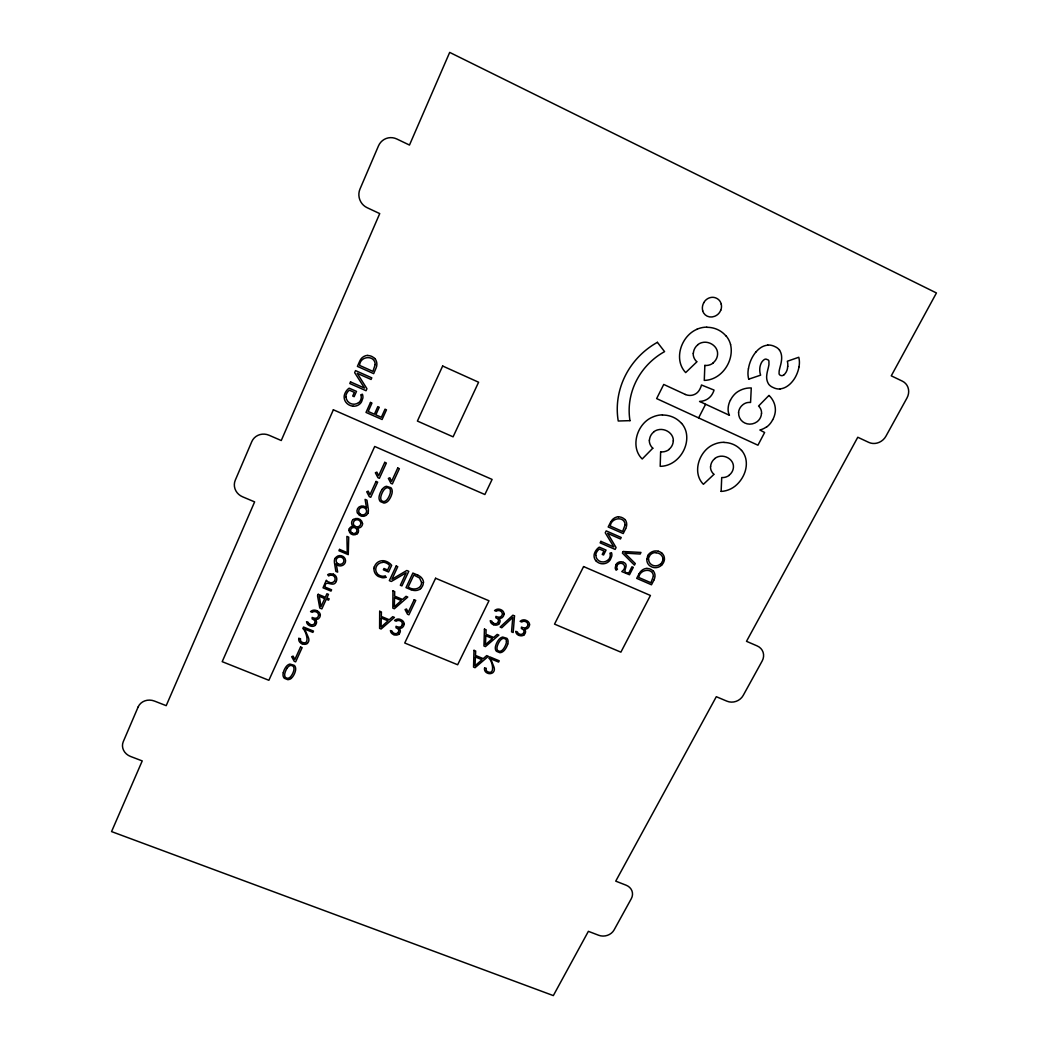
<?xml version="1.0" encoding="UTF-8"?>
<svg xmlns="http://www.w3.org/2000/svg" width="1048" height="1048" viewBox="0 0 1048 1048"><rect width="100%" height="100%" fill="white"/><g stroke="black" fill="none" stroke-linecap="round" stroke-linejoin="round"><path stroke-width="1.5" d="M660.633 451.806L660.188 466.321C677.06 466.281 690.082 447.627 686.034 431.658A23.659 22.48 -35.4 0 0 681.659 423.392M704.859 365.398L704.269 380.398C721.548 380.11 734.438 360.892 730.561 344.609M721.129 491.316L721.718 477.547A10.755 10.074 -35.6 0 0 729.185 475.347M374.346 567.073L374.647 566.234A10.952 10.362 2.4 0 1 375.25 565.003L375.485 564.623A8.947 8.463 2.6 0 1 376.874 562.972A8.515 8.057 2.6 0 1 383.45 560.706A8.96 8.476 2.6 0 1 385.651 561.178L386.529 561.505A13.362 12.615 2.6 0 1 389.738 563.379A11.03 10.428 2.5 0 1 391.651 565.37L388.572 571.985L383.371 569.798L383.987 568.488L387.603 570.007L389.673 565.553L388.677 564.492A10.349 9.773 2.6 0 0 385.926 562.841L384.446 562.37A6.38 6.039 2.6 0 0 382.992 562.226M615.87 564.964L615.241 567.964A5.541 5.201 -22.1 0 0 616.132 570.204L617.469 569.221A3.76 3.537 -22.1 0 1 616.774 567.61A3.55 3.341 -22.1 0 1 617.01 565.855M610.67 522.061L608.181 526.974L623.206 533.563L625.695 528.677M698.61 417.916L705.553 404.371M639.188 573.57L636.699 578.365L651.489 584.784L653.978 580.003M336.094 581.535C333.526 588.452 324.67 578.273 325.09 587.09L331.6 589.788L330.998 591.111L323.033 587.81L326.308 580.212A7.611 7.153 7.2 0 0 329.386 582.478M696.855 361.848L685.68 372.59C673.222 359.595 681.069 335.95 696.999 329.269M769.009 395.371L758.555 406.048A11.58 10.834 -41.1 0 1 760.769 409.152A10.493 9.812 -41.2 0 1 761.555 413.449M713.976 474.351L703.405 484.294C691.484 472.491 699.357 449.736 714.684 444.09A23.043 21.589 -35.8 0 1 723.958 442.308M783.799 374.896L783 375.394A2.803 2.607 -45.3 0 1 781.533 375.656L780.878 375.512A4.179 3.891 -45.4 0 1 780.236 375.236L779.882 374.988A2.685 2.502 -45.3 0 1 779.07 373.822L779.136 371.189A47.042 43.453 -45.4 0 1 779.856 367.9L780.393 365.831A35.815 33.654 -46.3 0 0 781.494 360.433A19.205 17.986 -46.4 0 0 781.428 354.997A13.467 12.602 -46.5 0 0 779.489 350.176M290.99 678.501L290.715 678.685A5.581 5.122 6.7 0 1 288.659 679.562A3.734 3.432 6.6 0 1 287.689 679.641L284.44 678.331A3.707 3.406 6.7 0 1 283.825 677.624A5.581 5.122 6.6 0 1 283.078 675.633L283.039 675.305A9.576 8.803 6.3 0 1 283.301 672.606M748.783 379.153L760.625 375.158A17.606 16.441 -45.6 0 1 759.761 369.119A14.41 13.454 -45.6 0 1 761.385 362.805A8.581 8.03 -45.7 0 1 763.9 359.857L764.503 359.451A2.987 2.803 -46.1 0 1 766.049 359.11L768.079 359.883A3.065 2.869 -46.1 0 1 768.918 360.984L768.957 364.56A55.164 52.177 -46 0 1 767.883 369.394L767.752 369.983A36.628 33.981 -45.2 0 0 766.782 374.935A14.24 13.27 -45 0 0 768.76 384.302A12.497 11.646 -45 0 0 773.162 387.511A14.462 13.48 -45.1 0 0 780.105 389.005M630.097 420.641L618.241 421.008A75.011 71.133 -40.2 0 1 657.397 342.329M357.381 528.022L357.735 528.048A4.362 4.153 7.3 0 0 359.49 527.799L360.158 527.511A4.349 4.14 7.3 0 0 361.324 526.607L361.796 526.004A6.013 5.725 7.5 0 0 362.281 525.048L362.372 524.799A4.389 4.179 7.3 0 0 362.595 523.332M398.856 628.224L399.563 628.302A4.336 4.061 -0.4 0 0 401.279 628.08L401.62 627.949A3.563 3.327 -0.5 0 0 402.524 627.411L403.441 626.285A6.065 5.672 -0.3 0 0 403.834 625.433L403.991 624.922A4.467 4.179 -0.4 0 0 404.096 623.94M315.029 619.381L315.749 619.46A4.389 4.087 6.8 0 0 317.478 619.224L317.806 619.106A3.603 3.354 6.8 0 0 318.71 618.556L319.627 617.429A6.131 5.712 7 0 0 320.007 616.565L320.151 616.067A4.506 4.205 6.9 0 0 320.243 615.071M484.621 667.969L486.259 668.31L486.141 669.174A3.655 3.393 -8.3 0 0 486.429 670.537L486.56 670.785A3.052 2.83 -8.2 0 0 487.307 671.624C496.123 675.921 491.905 659.703 488.931 658.341L489.678 656.847L499.228 660.803L498.599 662.074L490.687 658.799L493.765 666.528A26.069 24.13 -6.6 0 1 494.04 667.34A6.904 6.393 -8.1 0 1 494.329 669.947A4.926 4.572 -8.3 0 1 493.634 671.716L493.202 672.305A3.878 3.589 -8.3 0 1 492.691 672.79A5.057 4.677 -8.3 0 1 487.543 673.196A5.057 4.69 -8.3 0 1 484.556 667.956M298.85 638.389L300.527 638.743L300.449 639.621A3.747 3.471 6.8 0 0 300.789 641.009L300.933 641.271A3.131 2.895 6.8 0 0 301.732 642.123C311.282 646.524 305.505 629.809 302.846 628.564L303.54 627.045L313.483 631.092L312.88 632.389L304.667 629.036L308.138 636.935A26.685 24.641 8 0 1 308.453 637.76A7.061 6.537 6.9 0 1 308.859 640.42A5.044 4.664 6.8 0 1 308.217 642.228L307.811 642.83A3.969 3.668 6.7 0 1 307.3 643.328M658.301 551.261L658.734 551.392A10.65 9.956 -24.9 0 1 660.397 552.126L660.777 552.348A8.751 8.174 -25.1 0 1 662.113 553.383M333.264 574.225L330.055 573.754A5.62 5.279 7.1 0 0 327.657 574.71L328.731 575.968A3.812 3.589 7.1 0 1 330.461 575.221A3.603 3.393 7.1 0 1 332.334 575.365M411.117 589.775L406.008 587.627L412.873 573.046L417.995 575.208M685.392 394.467L663.738 384.446L656.638 398.594L757.94 445.204L764.621 432.51L759.879 430.007A19.296 18.052 -41.4 0 0 766.769 426.706M623.573 562.422C630.673 564.924 619.565 573.452 628.852 572.811L631.957 566.771L633.306 567.361L629.494 574.749L621.765 571.566A7.506 7.048 -21.9 0 0 624.254 568.723A4.074 3.825 -22.1 0 0 622.263 563.575A4.074 3.825 -22.1 0 0 616.866 565.802M315.016 619.42L315.265 619.617A3.956 3.681 6.8 0 1 316.313 621.071L316.417 621.359A3.524 3.275 6.8 0 1 316.548 622.564L316.339 623.495A5.567 5.175 6.9 0 1 315.972 624.254L315.71 624.66A4.074 3.786 6.8 0 1 315.252 625.171M336.945 564.571L336.277 563.863M398.829 628.263L399.078 628.459A3.917 3.655 -0.3 0 1 400.1 629.9L400.192 630.189A3.485 3.249 -0.3 0 1 400.31 631.381L400.074 632.311A5.502 5.135 -0.1 0 1 399.707 633.071L399.432 633.464A4.022 3.76 -0.2 0 1 398.974 633.975M652.786 448.23L642.214 458.985C629.769 447.038 637.04 423.248 652.825 416.986A24.039 22.86 -35.3 0 1 662.454 414.877M657.384 342.303L664.576 351.63A65.985 62.526 -40.1 0 0 629.979 420.667M366.459 507.887L365.778 507.153A5.423 5.175 7.6 0 0 357.342 513.022M385.874 577.304L385.271 575.811A6.223 5.882 2.5 0 1 383.083 576.243A6.105 5.764 2.5 0 1 382.088 576.204L380.699 575.889A8.987 8.502 2.6 0 1 379.625 575.457L378.629 574.894A6.38 6.026 2.6 0 1 377.542 573.976A7.415 7.008 2.5 0 1 383.005 562.383M336.212 563.889L337.679 572.143L335.845 571.383L334.522 563.13A15.183 14.358 6.2 0 1 334.377 560.85A6.629 6.262 7.1 0 1 335.059 558.296M366.525 507.861L365.084 499.372L366.944 500.171L368.228 508.634A15.353 14.659 8.7 0 1 368.346 510.979M673.353 440.907C673.628 433.151 664.838 427.859 657.79 429.85A10.716 10.192 -35.1 0 0 653.729 431.868M398.371 632.062A4.022 3.76 -0.1 0 0 398.594 631.564L398.712 631.066A2.594 2.424 -0.2 0 0 398.358 629.455A3.642 3.393 -0.2 0 0 397.441 628.538A7.231 6.747 0 0 0 396.039 627.791L396.052 626.285L396.72 626.56A7.257 6.786 -0.3 0 0 398.253 627.018A4.271 3.995 -0.3 0 0 399.773 627.058A3.013 2.817 -0.4 0 0 401.096 626.521L401.869 625.682A4.454 4.166 -0.3 0 0 402.157 625.119M398.489 632.127A3.301 3.092 -0.2 0 1 393.721 633.084A3.354 3.131 -0.2 0 1 392.135 631.197L390.406 630.569L390.747 631.905A4.677 4.362 -0.1 0 0 391.415 633.018A5.253 4.913 -0.2 0 0 392.397 633.922L392.987 634.289A6.799 6.353 -0.2 0 0 393.878 634.695M399.091 634.106A4.86 4.546 -0.2 0 1 393.917 634.63M404.227 623.94A5.397 5.044 -0.3 0 0 400.729 619.63A7.1 6.629 -0.3 0 0 399.917 619.276L399.078 619.106A5.279 4.939 -0.3 0 0 395.908 619.578L394.52 620.508L396.209 621.228A3.603 3.38 -0.3 0 1 397.808 620.547A3.865 3.616 -0.3 0 1 399.576 620.626A4.467 4.166 -0.3 0 1 400.323 620.901A3.694 3.458 -0.3 0 1 402.458 623.888M402.406 623.888A3.471 3.249 -0.3 0 1 402.144 625.119M385.887 577.304A7.598 7.179 2.5 0 1 382.834 577.749A7.663 7.244 2.5 0 1 382.009 577.671L378.524 576.518A8.829 8.345 2.6 0 1 376.415 574.985A8.62 8.148 2.6 0 1 374.018 568.736M373.94 568.527A8.829 8.345 2.6 0 1 374.254 566.85M420.68 588.74A8.96 8.463 -1.1 0 1 411.157 589.697M423.353 582.413A8.423 7.965 -1.1 0 1 420.523 588.57M417.969 575.287A9 8.502 -1.1 0 1 423.575 582.4M498.114 622.132A4.009 3.747 -9.1 0 0 498.35 621.634L498.481 621.136A2.581 2.41 -9.3 0 0 498.167 619.525A3.616 3.393 -9.2 0 0 497.263 618.595A7.192 6.733 -8.9 0 0 495.901 617.848L495.94 616.355L496.595 616.63A7.218 6.773 -9.7 0 0 498.114 617.089A4.258 3.982 -9.6 0 0 499.621 617.128A3 2.817 -9.6 0 0 500.944 616.591L501.73 615.752A4.428 4.153 -9.5 0 0 502.031 615.189A3.458 3.249 -9.6 0 0 502.32 613.958A3.681 3.458 -9.6 0 0 500.289 610.984A4.441 4.166 -9.5 0 0 499.569 610.696A3.851 3.603 -9.6 0 0 497.813 610.604A3.589 3.367 -9.6 0 0 496.202 611.285L494.538 610.565L495.953 609.648A5.253 4.926 -9.5 0 1 499.11 609.176L499.935 609.346A7.061 6.629 -9.5 0 1 500.761 609.635A5.371 5.044 -9.6 0 1 504.114 614.01M498.232 622.198A3.288 3.079 -9.2 0 1 493.477 623.154M493.451 623.193A3.341 3.131 -9.2 0 1 491.931 621.254L490.241 620.639L490.543 621.975A4.651 4.349 -9.2 0 0 491.185 623.088A5.24 4.899 -9.2 0 0 492.141 623.992L492.717 624.359A6.76 6.34 -9.3 0 0 493.608 624.765M498.783 624.176A4.847 4.533 -9.2 0 1 493.647 624.687M498.678 624.045A4.009 3.747 -9.2 0 0 499.149 623.534L499.424 623.128A5.476 5.135 -9.1 0 0 499.804 622.381L500.053 621.451A3.471 3.249 -9.3 0 0 499.975 620.259L499.883 619.971A3.891 3.642 -9.3 0 0 498.9 618.516L499.385 618.372A4.323 4.048 -9.7 0 0 501.101 618.137L501.429 618.019A3.55 3.327 -9.7 0 0 502.346 617.482L503.289 616.355A6.039 5.659 -9.5 0 0 503.695 615.504L503.852 614.993A4.441 4.166 -9.7 0 0 503.983 614.01M523.581 632.809A3.995 3.72 -11.3 0 0 523.817 632.324L523.961 631.826A2.568 2.397 -11.4 0 0 523.646 630.215A3.603 3.367 -11.3 0 0 522.755 629.311A7.166 6.694 -11.1 0 0 521.393 628.564L521.446 627.071L522.101 627.346A7.192 6.733 -11.9 0 0 523.62 627.804A4.231 3.956 -11.8 0 0 525.1 627.844A3 2.803 -11.8 0 0 526.424 627.307L527.223 626.468A4.415 4.127 -11.7 0 0 527.524 625.905A3.445 3.223 -11.8 0 0 527.812 624.687M523.699 632.874A3.275 3.065 -11.3 0 1 518.97 633.83A3.327 3.105 -11.3 0 1 517.437 631.957L515.747 631.328L516.048 632.664A4.637 4.323 -11.3 0 0 516.677 633.778A5.214 4.873 -11.3 0 0 517.62 634.669L518.21 635.036A6.747 6.288 -11.4 0 0 519.074 635.442M524.236 634.839A4.821 4.506 -11.4 0 1 519.114 635.363M524.131 634.708A3.995 3.72 -11.4 0 0 524.603 634.21L524.878 633.817A5.463 5.096 -11.3 0 0 525.271 633.058L525.52 632.141A3.458 3.223 -11.4 0 0 525.441 630.948L525.349 630.66A3.878 3.616 -11.4 0 0 524.38 629.232L524.878 629.088A4.31 4.022 -11.8 0 0 526.581 628.852L526.908 628.721A3.537 3.301 -11.8 0 0 527.812 628.184L528.768 627.071A6.013 5.62 -11.7 0 0 529.174 626.219L529.345 625.721A4.428 4.14 -11.8 0 0 529.476 624.752M529.607 624.739A5.358 5.004 -11.7 0 0 526.266 620.455A7.035 6.576 -11.6 0 0 525.467 620.102L524.642 619.931A5.24 4.886 -11.7 0 0 521.498 620.403L520.096 621.32L521.747 622.04A3.576 3.341 -11.7 0 1 523.345 621.359A3.838 3.589 -11.7 0 1 525.087 621.451A4.428 4.14 -11.7 0 1 525.821 621.713A3.668 3.432 -11.7 0 1 527.851 624.687M507.717 644.062A18.746 17.489 -8.5 0 1 505.018 649.472L504.56 650.061A9.17 8.541 -9.1 0 1 503.027 651.515L502.752 651.712A5.515 5.135 -9.3 0 1 500.682 652.59A3.694 3.432 -9.3 0 1 499.713 652.655L496.569 651.345A3.668 3.419 -9.2 0 1 495.992 650.638A5.515 5.122 -9.4 0 1 495.35 648.633L495.324 648.319A9.471 8.816 -9.7 0 1 495.717 645.594A19.506 18.143 -10.5 0 1 498.389 640.171L498.612 639.87A9.209 8.567 -9.9 0 1 500.368 638.114L500.931 637.76A5.319 4.965 -9.7 0 1 502.726 637.066L506.839 638.311A3.72 3.458 -9.7 0 1 507.415 639.031A5.41 5.044 -9.6 0 1 508.057 641.035L508.084 641.35A9.72 9.065 -9.2 0 1 507.704 644.062M353.084 406.192A8.987 8.751 21.5 0 0 359.936 403.86A9.209 8.96 21.5 0 0 361.586 401.712L362.831 398.175A7.991 7.781 21.4 0 0 362.909 397.336A7.939 7.716 21.4 0 0 362.385 394.218L360.748 394.834A6.498 6.314 21.4 0 1 361.246 397.061A6.367 6.196 21.4 0 1 361.206 398.083L360.866 399.498A9.38 9.118 21.9 0 1 360.407 400.585L359.805 401.594A6.655 6.471 21.3 0 1 358.796 402.681M353.097 406.166A9.209 8.96 21.5 0 1 351.25 405.825L350.333 405.511A11.436 11.135 21.8 0 1 348.984 404.882L348.565 404.633A9.34 9.091 21.6 0 1 346.731 403.205A8.895 8.646 21.6 0 1 344.163 396.485A9.353 9.091 21.5 0 1 344.648 394.245L344.989 393.354A13.938 13.572 20.7 0 1 347.006 390.105A11.515 11.214 21.2 0 1 349.181 388.166L356.49 391.402L354.145 396.681L352.704 396.039L354.329 392.371L349.403 390.184L348.237 391.205A10.794 10.506 21 0 0 346.469 393.983L345.971 395.489A6.655 6.471 21.7 0 0 345.827 396.969M358.678 402.55A7.742 7.533 21.6 0 1 345.997 396.956M374.83 358.39A9.471 9.275 27.2 0 1 375.944 368.306L373.678 373.638L357.407 366.381L359.752 361.088A9.511 9.314 26.9 0 1 367.717 355.324M367.73 355.56A8.908 8.725 27 0 1 374.634 358.547M290.99 678.501A9.275 8.515 6.9 0 0 292.471 677.047L292.916 676.458A18.982 17.436 7.6 0 0 295.379 671.061A9.838 9.039 7 0 0 295.641 668.349L295.588 668.034A5.476 5.03 6.7 0 0 294.842 666.03A3.76 3.458 6.6 0 0 294.213 665.323L289.995 664.091A5.384 4.952 6.6 0 0 288.2 664.773L287.663 665.139A9.314 8.554 6.4 0 0 285.973 666.895L285.75 667.183A19.729 18.117 5.6 0 0 283.288 672.606M286.995 668.336A20.239 18.589 5.5 0 0 285.043 672.659A9.681 8.895 6.2 0 0 284.663 674.873L284.728 675.633A4.454 4.087 6.6 0 0 285.069 676.772A2.463 2.266 6.6 0 0 285.829 677.663L287.257 678.239A2.45 2.24 6.6 0 0 288.213 678.187L288.449 678.121A4.572 4.192 6.7 0 0 289.785 677.427L290.191 677.087A10.074 9.249 7.1 0 0 291.645 675.305A19.021 17.475 7.7 0 0 293.637 671.008A9.877 9.078 7.1 0 0 293.99 668.794L293.925 668.034A4.375 4.022 6.7 0 0 293.571 666.908A2.489 2.292 6.7 0 0 292.824 666.03L291.396 665.454A2.489 2.279 6.7 0 0 290.191 665.546A4.48 4.113 6.6 0 0 288.868 666.24L288.449 666.58A9.498 8.725 6.2 0 0 287.008 668.349M302.021 643.773A5.175 4.795 6.8 0 1 298.772 638.376M307.418 643.472A5.161 4.782 6.8 0 1 302.047 643.747M314.61 623.246A4.061 3.786 7 0 0 314.819 622.748L314.95 622.237A2.62 2.437 6.8 0 0 314.557 620.613A3.681 3.419 6.9 0 0 313.601 619.696A7.31 6.786 6.9 0 0 312.186 618.936L312.16 617.429L312.841 617.704A7.323 6.838 7 0 0 314.4 618.163A4.31 4.022 6.9 0 0 315.933 618.202A3.052 2.843 6.9 0 0 317.256 617.665L318.029 616.814A4.493 4.192 7 0 0 318.304 616.25A3.511 3.275 6.9 0 0 318.54 615.019M314.741 623.311A3.341 3.105 6.9 0 1 309.946 624.267M309.907 624.32A3.393 3.157 6.9 0 1 308.295 622.368L306.54 621.739L306.907 623.088A4.716 4.389 6.9 0 0 307.614 624.215A5.319 4.939 6.9 0 0 308.623 625.119L309.226 625.499A6.864 6.393 6.9 0 0 310.129 625.905A4.913 4.572 6.9 0 0 315.369 625.302M316.758 610.722A5.45 5.083 6.9 0 1 320.374 615.058M316.784 610.657A7.166 6.681 6.9 0 0 315.933 610.368L315.094 610.198A5.332 4.965 7 0 0 311.898 610.67L310.509 611.6L312.225 612.32A3.642 3.393 7 0 1 313.824 611.639A3.904 3.642 6.9 0 1 315.618 611.731A4.506 4.205 6.9 0 1 316.365 611.993A3.734 3.485 6.9 0 1 318.579 615.006M332.386 575.221A4.14 3.891 7.1 0 1 334.849 580.33A4.14 3.891 7.1 0 1 329.399 582.426M333.329 574.081A5.751 5.41 7.1 0 1 336.172 581.575M335.216 558.374A5.476 5.175 7.2 0 1 342.879 556.331A5.476 5.175 7.2 0 1 344.635 563.719A5.476 5.175 7.2 0 1 336.762 564.807M367.94 513.389A5.685 5.437 7.5 0 1 357.565 512.931M368.359 510.979A6.681 6.38 7.7 0 1 367.783 513.324M353.412 519.52A5.594 5.332 7.4 0 1 362.411 523.345M353.294 519.389A4.389 4.179 7.6 0 0 352.325 520.529L352.194 520.751A4.782 4.559 7.5 0 0 353.163 526.332A4.022 3.825 7.5 0 0 349.39 528.703M348.892 530.471A4.598 4.375 7.4 0 1 349.311 528.677M357.171 533.681A4.834 4.598 7.4 0 1 349.05 530.458M358.246 532.292A4.598 4.375 7.4 0 1 357.263 533.786M357.407 528.022A4.022 3.825 7.3 0 1 358.18 532.266M625.067 519.481A9.013 8.528 -24.4 0 1 625.617 528.637M618.49 516.9A8.476 8.017 -24.5 0 1 624.87 519.625M610.748 522.087A9.052 8.554 -24.5 0 1 618.49 516.69M596.22 561.073A8.882 8.371 -21.3 0 0 597.884 562.383L598.264 562.606A10.873 10.244 -21.5 0 0 599.521 563.182L600.373 563.47A8.751 8.253 -21.3 0 0 602.102 563.772A8.541 8.057 -21.3 0 0 608.692 561.597A8.764 8.253 -21.3 0 0 610.355 559.606L611.718 556.318A7.546 7.1 -21.4 0 0 611.495 552.663L609.91 553.239A6.17 5.816 -21.4 0 1 610.277 555.309A6.052 5.699 -21.4 0 1 610.185 556.252L609.792 557.549A8.908 8.397 -21.2 0 1 609.307 558.571L608.678 559.501A6.327 5.96 -21.3 0 1 607.683 560.523M596.207 561.099A8.45 7.965 -21.2 0 1 594.124 554.877A8.882 8.371 -21.3 0 1 594.701 552.807L595.067 551.982A13.257 12.484 -21.5 0 1 597.15 548.956A10.952 10.31 -21.4 0 1 599.299 547.148L606.058 550.095L603.569 554.995L602.233 554.418L603.962 551.012L599.404 549.021L598.264 549.964A10.27 9.668 -21.4 0 0 596.443 552.558L595.893 553.947A6.327 5.96 -21.2 0 0 595.683 555.309M607.565 560.392A7.349 6.93 -21.3 0 1 595.854 555.309M615.713 564.898A5.672 5.319 -22.1 0 1 623.625 562.357M656.061 552.807A7.611 7.113 -25 0 1 663.083 559.383M662.886 559.396A6.327 5.908 -25.2 0 1 662.664 560.759L661.288 563.418A6.314 5.908 -25.1 0 1 660.279 564.427M660.174 564.296A7.349 6.878 -25.1 0 1 648.581 559.239M648.411 559.239A6.327 5.908 -25 0 1 648.633 557.877L650.009 555.217A6.327 5.908 -25.1 0 1 651.018 554.196A6.799 6.367 -25.1 0 1 656.087 552.597M648.07 555.204A8.751 8.174 -25.1 0 1 649.446 553.527M658.301 551.261A8.751 8.174 -25.1 0 0 656.153 550.934A8.541 7.991 -25.1 0 0 649.655 553.423M647.467 556.724A10.179 9.511 -25.1 0 1 648.293 555.126M661.589 565.173A8.751 8.188 -25.1 0 0 662.965 563.496A10.179 9.524 -25 0 0 663.803 561.911A8.751 8.188 -25.1 0 0 664.406 559.462M647.009 559.239A8.751 8.188 -25.1 0 1 647.612 556.776M646.852 559.174A8.541 7.991 -25.1 0 0 649.171 565.265A8.751 8.174 -25.1 0 0 650.533 566.274L650.9 566.496A10.65 9.969 -25.2 0 0 652.563 567.217L652.996 567.348A8.751 8.174 -25.1 0 0 655.131 567.675A8.541 7.978 -25.1 0 0 661.602 565.186M662.126 553.357A8.541 7.991 -25.1 0 1 664.419 559.462M653.402 571.016A8.908 8.305 -23.5 0 1 653.886 579.963M646.93 568.514A8.371 7.808 -23.5 0 1 653.205 571.16M639.254 573.597A8.934 8.345 -23.5 0 1 646.93 568.317M662.441 415.047A26.043 24.759 -35.1 0 1 681.554 423.471M652.812 448.203A11.528 10.965 -35.1 0 1 649.275 440.226M649.459 440.212A11.109 10.572 -35.1 0 1 653.782 431.933M673.261 440.907A11.109 10.559 -35.1 0 1 668.912 449.435M669.017 449.566A11.266 10.716 -35.1 0 1 660.672 451.819M761.477 413.449A10.716 10.035 -41.2 0 1 757.167 421.689A12.17 11.397 -41.3 0 1 744.748 422.986A12.17 11.397 -41.3 0 1 738.604 412.755M738.526 412.755A10.703 10.022 -41.2 0 1 742.809 404.777A10.257 9.615 -41.3 0 1 746.896 402.694A11.882 11.122 -41.1 0 1 750.565 402.484L751.272 387.957A22.715 21.288 -41.5 0 0 736.39 392.646A21.052 19.716 -41.6 0 0 730.443 400.231M730.39 400.205A19.781 18.537 -41.6 0 0 728.124 408.602A14.842 13.925 -41.5 0 0 729.434 415.283L699.566 401.436A15.995 15.17 -42.7 0 0 707.19 399.249A13.834 13.1 -42.5 0 0 712.758 393.21L713.518 391.611A8.083 7.65 -42.5 0 0 714.002 390.066L701.453 384.983A12.484 11.856 -42.7 0 1 700.811 387.105L700.09 388.69A11.79 11.201 -42.5 0 1 696.645 393.17A11.122 10.559 -42.5 0 1 692.322 395.175A10.794 10.244 -42.5 0 1 688.601 395.319A12.38 11.751 -42.7 0 1 685.379 394.493M772.651 419.75A18.523 17.318 -41.4 0 1 766.874 426.837M772.69 419.763A21.576 20.2 -41.5 0 0 775.363 410.947A21.012 19.65 -41.5 0 0 773.765 402.183A24.536 22.964 -41.3 0 0 769.271 395.672M726.199 336.015A24.287 23.017 -46.6 0 1 730.6 344.596M706.771 327.303A26.737 25.349 -46.4 0 1 726.094 336.107M696.986 329.242A24.68 23.397 -46.7 0 1 706.784 327.133M696.684 361.612A11.842 11.227 -46.5 0 1 693.16 353.333M693.357 353.333A11.41 10.821 -46.4 0 1 697.824 344.766M697.758 344.7A11.004 10.441 -46.5 0 1 701.911 342.617C709.155 340.574 718.011 346.233 717.605 354.132A11.41 10.808 -46.3 0 1 713.007 362.949M713.112 363.093A11.528 10.925 -46.3 0 1 704.846 365.411M721.129 491.42A23.318 21.851 -35.4 0 0 737.072 484.399C743.884 477.809 748.023 467.709 745.691 458.277A22.676 21.248 -35.9 0 0 741.604 450.391M723.945 442.453A25.178 23.606 -35.6 0 1 741.512 450.47M713.701 474.102A11.947 11.187 -35.7 0 1 711.212 470.552A10.244 9.602 -35.6 0 1 710.531 466.465M710.623 466.465A10.677 10.008 -35.6 0 1 714.854 458.566M714.802 458.5A10.27 9.629 -35.6 0 1 718.718 456.561C725.399 454.675 733.823 459.692 733.456 467.094A10.677 10.008 -35.6 0 1 729.094 475.229M703.758 302.689A10.008 9.484 -51.7 0 1 708.186 298.392A11.135 10.546 -51.5 0 1 709.575 297.829L710.033 297.684A9.157 8.672 -51.8 0 1 715.09 297.697L715.535 297.855A11.371 10.781 -51.5 0 1 717.304 298.706L717.697 298.955A9.222 8.738 -51.7 0 1 720.972 303.265A11.069 10.493 -51.7 0 1 721.234 304.208M702.697 310.706A10.598 10.035 -51.6 0 1 703.811 302.675M702.619 310.732A9.537 9.026 -51.6 0 0 714.566 316.313A10.965 10.388 -51.8 0 0 718.05 314.164A10.074 9.537 -51.7 0 0 720.723 310.234M721.247 304.208A10.008 9.484 -51.7 0 1 720.762 310.247M787.821 366.42A17.567 16.414 -45.7 0 0 787.336 361.246L798.786 357.263A22.768 21.261 -46 0 1 798.982 366.852M787.651 366.433A11.096 10.362 -45.7 0 1 783.865 374.961M779.542 350.137A12.589 11.777 -46.5 0 0 775.035 346.678A15.471 14.476 -46.3 0 0 767.778 345.028M767.778 345.159A14.986 14.017 -46.3 0 0 761.333 347.294A20.423 19.087 -46 0 0 756.001 351.984M748.442 368.817A33.523 31.257 -45.4 0 1 755.935 351.931M748.704 379.18A24.13 22.545 -45.3 0 1 748.403 368.817M780.105 388.887A15.406 14.358 -45.2 0 0 786.393 386.764A20.842 19.454 -45.5 0 0 791.659 382.337A27.379 25.571 -45.9 0 0 795.615 376.677A33.497 31.335 -46 0 0 799.021 366.852M375.184 364.547L372.931 371.359L359.608 365.411C359.87 355.731 375.079 354.683 375.184 364.547M379.69 611.285L379.599 628.381L381.118 629.01L394.454 617.403L392.725 616.683L389.253 619.748L381.315 616.46L381.406 611.993L379.69 611.285M390.472 491.119L390.472 491.394A10.166 9.773 6.6 0 1 390.053 493.765A19.584 18.825 8 0 1 387.943 498.389A10.375 9.969 6.6 0 1 386.398 500.289L385.965 500.643A4.703 4.52 5.8 0 1 384.577 501.389L384.328 501.455A2.515 2.424 5.6 0 1 383.332 501.494L381.878 500.865A2.541 2.437 5.6 0 1 381.118 499.909A4.585 4.402 5.4 0 1 380.791 498.678L380.751 497.866A9.982 9.576 4.7 0 1 381.184 495.481A20.842 20.017 3.1 0 1 383.293 490.844A9.786 9.406 4.7 0 1 384.826 488.958L385.258 488.604A4.611 4.441 5.4 0 1 386.647 487.857A2.554 2.463 5.6 0 1 387.891 487.779L389.345 488.407A2.568 2.463 5.6 0 1 390.105 489.364A4.506 4.336 5.8 0 1 390.432 490.582L390.472 491.119M392.974 590.875L392.83 608.128L394.349 608.757L407.777 597.059L406.034 596.325L402.55 599.43L394.585 596.102L394.703 591.596L392.974 590.875M625.106 524.812L622.617 531.48L610.303 526.07C610.879 517.646 624.7 515.655 625.106 524.812M653.402 576.217L650.913 582.74L638.795 577.487C639.437 569.3 653.009 567.243 653.402 576.217M381.262 618.045L381.066 627.058L388.035 620.848L381.262 618.045M394.546 597.701L394.323 606.792L401.319 600.53L394.546 597.701M421.61 582.518C421.558 589.304 412.676 590.731 408.196 586.972L413.829 575.038L419.593 578.011L421.61 582.518M473.997 650.35L473.552 667.091L475.032 667.707L488.381 656.31L486.691 655.616L483.22 658.629L475.478 655.419L475.674 651.044L473.997 650.35M484.438 629.088L483.953 645.987L485.434 646.603L498.874 635.114L497.171 634.407L493.687 637.446L485.918 634.21L486.115 629.796L484.438 629.088M506.446 641.533L506.433 641.795A9.76 9.091 -9.1 0 1 505.974 643.996A18.785 17.515 -8.4 0 1 503.839 648.319A9.943 9.275 -9 0 1 502.32 650.101L501.887 650.441A4.506 4.205 -9.2 0 1 500.551 651.149L500.302 651.214A2.424 2.253 -9.3 0 1 499.359 651.253L497.97 650.677A2.437 2.266 -9.3 0 1 497.276 649.786A4.402 4.1 -9.4 0 1 496.988 648.646L496.962 647.874A9.576 8.908 -9.8 0 1 497.446 645.66A20.017 18.602 -10.6 0 1 499.569 641.324A9.393 8.738 -10 0 1 501.088 639.555L501.507 639.228A4.428 4.127 -9.7 0 1 502.844 638.533A2.45 2.292 -9.7 0 1 504.049 638.442L505.424 639.018A2.463 2.292 -9.7 0 1 506.132 639.896A4.323 4.035 -9.6 0 1 506.42 641.035L506.446 641.533M475.399 656.978L475.032 665.794L482.001 659.703L475.399 656.978M485.84 635.769L485.447 644.677L492.455 638.533L485.84 635.769M514.516 615.883L513.179 632.534L511.555 631.852L512.786 617.416L501.769 627.752L500.119 627.058L512.904 615.202L514.516 615.883M138.139 706.968L123.271 741.67A12.576 11.187 11.9 0 0 130.555 756.46L142.227 760.914L111.56 831.588L553.331 995.6L588.373 931.331L598.696 935.275A11.58 10.061 -12.3 0 0 614.102 929.917L631.289 898.699A11.659 10.192 -13.4 0 0 626.128 885.206L615.739 881.145L716.308 696.697L726.958 701.191A12.222 11.043 -23.3 0 0 743.202 695.427L762.171 660.987A12.327 11.174 -25.6 0 0 757.219 645.948L746.504 641.324L857.775 437.252L868.753 442.387A13.139 11.973 -42.1 0 0 885.953 436.164L906.979 397.978A13.31 12.091 -44.8 0 0 902.315 381.131L891.259 375.826L936.44 292.968L449.684 52.4L409.48 145.056L396.786 138.978A14.371 13.834 73.7 0 0 378.459 145.934L360.001 189.007A14.161 13.716 67.5 0 0 367.154 207.714L379.73 213.596L281.257 440.527L269.048 435.248A13.297 12.655 22.6 0 0 251.782 441.64L235.276 480.207A13.192 12.471 20 0 0 242.52 496.778L254.625 501.887L166.2 705.658L154.436 701.06A12.655 11.358 12.5 0 0 138.139 706.968M333.369 409.781L222.189 661.668L268.877 680.296L374.699 446.474L484.87 494.525L492.101 479.421L333.369 409.781M350.543 381.917L349.822 383.529L366.053 390.721L366.944 388.716L357.237 373.311L371.071 379.468L371.791 377.843L355.547 370.612L354.643 372.63L364.521 388.074L350.543 381.917M370.494 402.445L366.014 412.427L382.101 419.501L386.476 409.82L385.022 409.179L381.367 417.287L375.826 414.838L379.245 407.266L377.804 406.624L374.398 414.209L368.189 411.484L371.948 403.087L370.494 402.445M318.186 594.308L317.531 595.749L319.784 608.037L321.854 608.888L326.282 599.194L328.574 600.137L329.164 598.84L326.871 597.897L328.469 594.386L326.937 593.744L325.325 597.255L318.186 594.308M339.552 549.401L338.949 550.737L348.264 554.654L348.709 537.152L346.901 536.393L347.255 552.637L339.552 549.401M300.553 647.009L294.894 659.428L293.086 656.114L291.672 656.729L294.252 661.288L295.654 661.851L302.125 647.651L300.553 647.009M376.049 481.438L369.996 494.695L368.202 491.132L366.721 491.787L369.302 496.673L370.743 497.289L377.66 482.132L376.049 481.438M384.747 462.351L378.656 475.713L376.848 472.124L375.367 472.766L377.961 477.705L379.389 478.32L386.358 463.046L384.747 462.351M324.736 598.552L321.029 606.582L319.247 596.286L324.736 598.552M442.649 366.014L417.405 421.06L453.09 436.833L478.595 382.232L442.649 366.014M397.742 467.998L391.625 481.32L389.843 477.744L388.363 478.399L390.93 483.311L392.358 483.927L399.354 468.705L397.742 467.998M396.183 566.012L389.332 580.644L391.31 581.47L406.139 572.811L400.336 585.256L401.908 585.911L408.772 571.317L406.807 570.492L391.913 579.282L397.755 566.68L396.183 566.012M414.196 599.744L408.209 612.346L406.493 608.98L405.065 609.595L407.528 614.233L408.916 614.809L415.755 600.386L414.196 599.744M435.601 578.247L404.738 643L457.649 664.76L488.971 600.766L435.601 578.247M583.592 566.575L554.536 624.123L620.888 652.157L650.428 595.474L583.592 566.575M600.897 541.371L600.137 542.864L615.137 549.414L616.08 547.554L607.67 533.366L620.455 538.973L621.215 537.48L606.202 530.891L605.246 532.764L613.827 546.964L600.897 541.371M623.206 551.523L622.394 553.095L634.446 565.134L635.271 563.536L624.778 553.121L640.158 554.038L640.983 552.44L623.206 551.523M382.258 489.272L382.022 489.599A20.318 19.519 3.4 0 0 379.376 495.403A9.864 9.484 5 0 0 379.035 498.311L379.088 498.651A5.738 5.515 5.5 0 0 379.808 500.813A3.825 3.668 5.7 0 0 380.437 501.586L383.751 503.014A3.851 3.694 5.6 0 0 384.76 502.935A5.738 5.515 5.7 0 0 386.895 502.005L387.184 501.809A9.563 9.183 6.2 0 0 388.729 500.263L389.201 499.634A19.558 18.785 7.7 0 0 391.873 493.831A10.139 9.746 6.3 0 0 392.201 490.923L392.149 490.582A5.633 5.423 5.7 0 0 391.428 488.42A3.865 3.72 5.5 0 0 390.799 487.661L386.463 486.298A5.541 5.332 5.5 0 0 384.616 487.019L384.04 487.412A9.589 9.222 5 0 0 382.258 489.272M337.6 563.536A3.917 3.694 7.2 0 0 343.888 561.243A3.917 3.694 7.2 0 0 338.583 557.209A3.917 3.694 7.2 0 0 337.6 563.536M360.198 514.07A3.943 3.773 7.5 0 0 366.551 511.738A3.943 3.773 7.5 0 0 361.206 507.612A3.943 3.773 7.5 0 0 360.198 514.07M354.669 526.017A3.76 3.589 7.4 0 0 360.774 523.934A3.76 3.589 7.4 0 0 355.757 519.913A3.76 3.589 7.4 0 0 354.669 526.017M351.827 532.882A3.17 3.013 7.4 0 0 356.909 530.956A3.17 3.013 7.4 0 0 352.573 527.707A3.17 3.013 7.4 0 0 351.827 532.882"/></g></svg>
